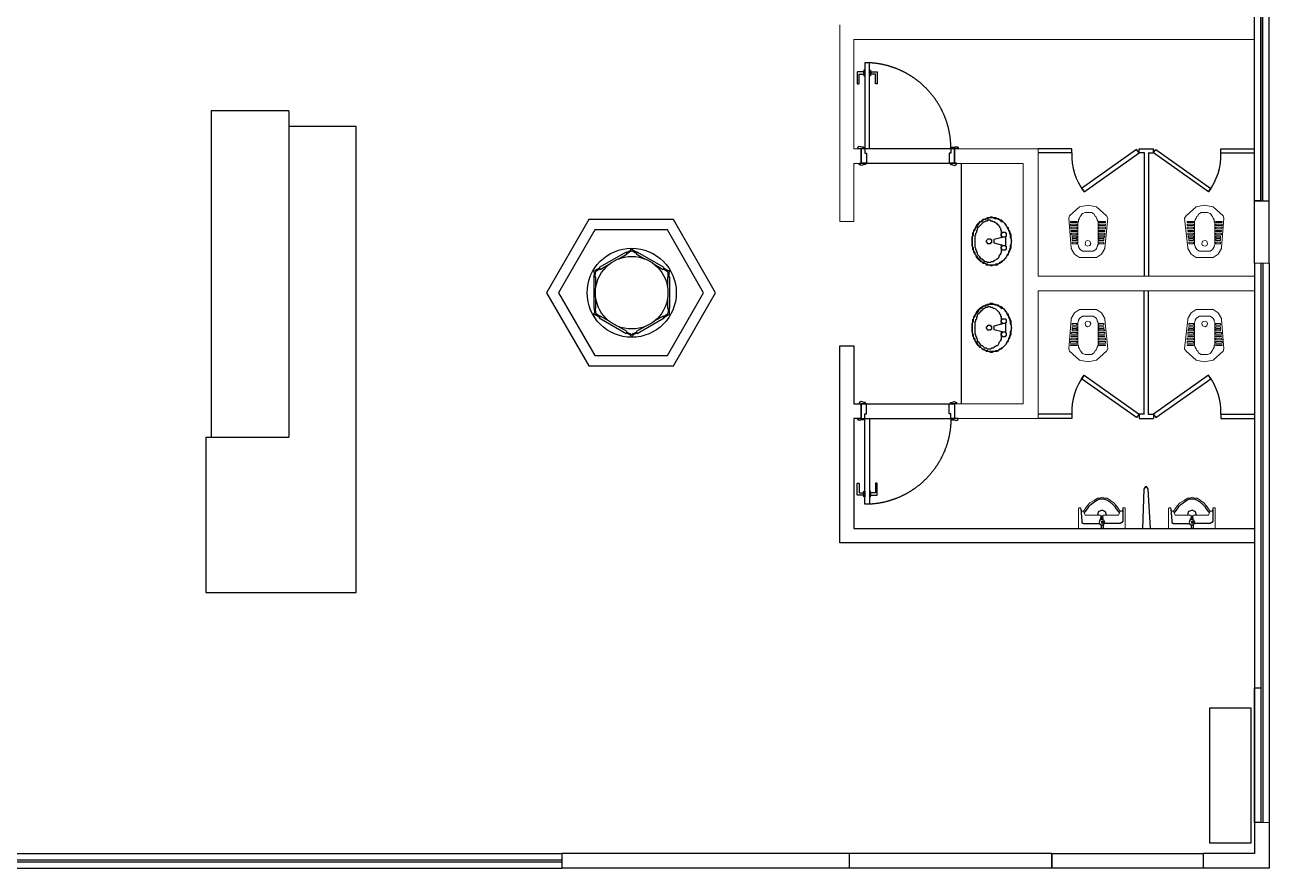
# Model space of a CAD drawing. Header units: millimetres. Extents: x 5625199 to 7433318, y -3316392 to -2552493.
# Drawn here: x 6141424 to 6153428, y -2910537 to -2902397 of the extents above; entities that cross this region are included whole.
import ezdxf

# ---------------------------------------------------------------- set-up
doc = ezdxf.new("R2010")
doc.units = ezdxf.units.MM
doc.linetypes.add('HIDDEN', pattern=[9.525, 6.35, -3.175])
for name, color, linetype in [('250', 250, 'Continuous'), ('PL-固定家具', 155, 'Continuous'), ('PL-固定落地', 155, 'Continuous'), ('PL-新建墙体', 5, 'Continuous'), ('PL-活动家具', 15, 'Continuous'), ('PL-门', 4, 'Continuous'), ('WALL', 160, 'Continuous')]:
    doc.layers.add(name, color=color, linetype=linetype)

# ---------------------------------------------------------------- blocks, each defined once
blk = doc.blocks.new('GRDRDRD')
at = {"lineweight": 9}
for points in [[(5099847, -2519310), (5099792, -2519279), (5099760, -2519231), (5099760, -2519145), (5099760, -2519066), (5099792, -2519018), (5099847, -2518987)], [(5099847, -2518987), (5099855, -2518987)], [(5100139, -2518955), (5099855, -2518987)], [(5100139, -2518955), (5100163, -2518971)], [(5100163, -2518971), (5100250, -2519066), (5100265, -2519145), (5100250, -2519231), (5100163, -2519326)], [(5099823, -2519097), (5099839, -2519073)], [(5099823, -2519200), (5099823, -2519097)], [(5099839, -2519073), (5099847, -2519066), (5099863, -2519058), (5099871, -2519058), (5099886, -2519050), (5100100, -2519050)], [(5100100, -2519050), (5100107, -2519050)], [(5100107, -2519050), (5100123, -2519058), (5100139, -2519066), (5100155, -2519073), (5100163, -2519081), (5100178, -2519089), (5100186, -2519097)], [(5100186, -2519097), (5100194, -2519113)], [(5100194, -2519176), (5100194, -2519113)], [(5099839, -2519223), (5099823, -2519200)], [(5100107, -2519247), (5100100, -2519247), (5099886, -2519247), (5099871, -2519239), (5099863, -2519239), (5099847, -2519231), (5099839, -2519223)], [(5100107, -2519239), (5100100, -2519247)], [(5100186, -2519200), (5100178, -2519208), (5100163, -2519216), (5100155, -2519223), (5100139, -2519231), (5100123, -2519239), (5100107, -2519239)], [(5100194, -2519176), (5100186, -2519200)], [(5100139, -2519334), (5099855, -2519310), (5099847, -2519310)], [(5100163, -2519326), (5100139, -2519334)]]:
    blk.add_lwpolyline(points, dxfattribs=at)
at = {"lineweight": 13}
for points in [[(5099894, -2518995), (5099910, -2518995), (5099910, -2519042), (5099894, -2519042)], [(5099926, -2518995), (5099942, -2518995), (5099942, -2519042), (5099926, -2519042)], [(5099950, -2518995), (5099965, -2518987), (5099965, -2519042), (5099950, -2519042)], [(5099981, -2518987), (5099997, -2518987), (5099997, -2519042), (5099981, -2519042)], [(5100013, -2518987), (5100021, -2518987), (5100021, -2519042), (5100013, -2519042)], [(5100052, -2519042), (5100036, -2519042), (5100036, -2518979), (5100052, -2518979)], [(5100084, -2519042), (5100068, -2519042), (5100068, -2518979), (5100084, -2518979)], [(5100107, -2519042), (5100100, -2519042), (5100100, -2518979), (5100107, -2518979)], [(5099894, -2519176), (5099878, -2519168), (5099871, -2519152), (5099878, -2519129), (5099894, -2519121), (5099918, -2519129), (5099926, -2519152), (5099918, -2519168)], [(5100084, -2519318), (5100068, -2519318), (5100068, -2519255), (5100084, -2519255)], [(5100100, -2519318), (5100100, -2519255), (5100107, -2519255), (5100107, -2519318)]]:
    blk.add_lwpolyline(points, close=True, dxfattribs=at)
for points in [[(5099894, -2519302), (5099894, -2519255), (5099910, -2519255), (5099910, -2519302)], [(5099910, -2519302), (5099894, -2519302)], [(5099926, -2519302), (5099926, -2519255), (5099942, -2519255), (5099942, -2519302)], [(5099942, -2519302), (5099926, -2519302)], [(5099950, -2519302), (5099950, -2519255), (5099965, -2519255), (5099965, -2519302)], [(5099965, -2519302), (5099950, -2519302)], [(5099981, -2519310), (5099981, -2519255), (5099997, -2519255), (5099997, -2519310)], [(5099997, -2519310), (5099981, -2519310)], [(5100013, -2519310), (5100013, -2519255), (5100021, -2519255), (5100021, -2519310)], [(5100021, -2519310), (5100013, -2519310)], [(5100036, -2519310), (5100036, -2519255), (5100052, -2519255), (5100052, -2519318), (5100036, -2519310)]]:
    blk.add_lwpolyline(points, dxfattribs=at)
blk = doc.blocks.new('SFSEEE')
at = {"lineweight": 9}
for points in [[(5103261, -2495352), (5103269, -2495352), (5103269, -2495375), (5103261, -2495375), (5103072, -2495375), (5103072, -2494925), (5103261, -2494925), (5103269, -2494933), (5103269, -2494949), (5103261, -2494949)], [(5103198, -2495139), (5103198, -2495012), (5103198, -2494989), (5103222, -2494981), (5103238, -2494973)], [(5103246, -2494949), (5103238, -2494957), (5103238, -2494965), (5103238, -2494973), (5103269, -2494996), (5103293, -2495012), (5103317, -2495036), (5103340, -2495075), (5103364, -2495107), (5103364, -2495123), (5103372, -2495154), (5103364, -2495178), (5103364, -2495202), (5103340, -2495233), (5103317, -2495265), (5103293, -2495289), (5103269, -2495304), (5103238, -2495328), (5103238, -2495336), (5103238, -2495344), (5103246, -2495352)], [(5103238, -2495328), (5103222, -2495320), (5103198, -2495312), (5103198, -2495296), (5103198, -2495162)]]:
    blk.add_lwpolyline(points, dxfattribs=at)
at = {"lineweight": 25}
for points in [[(5103261, -2494949), (5103143, -2494957), (5103127, -2494957), (5103119, -2494973), (5103119, -2495123)], [(5103222, -2494981), (5103230, -2494989), (5103261, -2495012), (5103285, -2495028), (5103301, -2495044), (5103332, -2495083), (5103348, -2495107), (5103356, -2495131), (5103356, -2495154), (5103356, -2495170), (5103348, -2495194), (5103332, -2495225), (5103301, -2495257), (5103285, -2495273), (5103261, -2495289), (5103230, -2495312), (5103222, -2495320)], [(5103198, -2495194), (5103230, -2495186), (5103246, -2495154), (5103230, -2495115), (5103198, -2495107)], [(5103072, -2495146), (5103096, -2495146), (5103104, -2495139)], [(5103104, -2495162), (5103096, -2495162), (5103072, -2495162), (5103072, -2495139)], [(5103261, -2495352), (5103143, -2495352), (5103127, -2495344), (5103119, -2495328), (5103119, -2495178)], [(5103159, -2495139), (5103159, -2495131)], [(5103159, -2495162), (5103159, -2495154)], [(5103167, -2495146), (5103175, -2495146), (5103182, -2495146)], [(5103167, -2495154), (5103175, -2495154), (5103182, -2495154)], [(5103175, -2495162), (5103175, -2495154)], [(5103182, -2495146), (5103190, -2495146), (5103190, -2495139), (5103190, -2495162), (5103190, -2495139), (5103190, -2495162), (5103182, -2495154)]]:
    blk.add_lwpolyline(points, dxfattribs=at)
for points in [[(5103072, -2495139), (5103072, -2495162), (5103072, -2495146)], [(5103127, -2495123), (5103111, -2495131), (5103104, -2495154), (5103111, -2495170), (5103127, -2495178), (5103151, -2495170), (5103159, -2495154), (5103151, -2495131)], [(5103143, -2495154), (5103135, -2495146), (5103127, -2495146), (5103119, -2495154), (5103127, -2495162), (5103135, -2495162)], [(5103175, -2495162), (5103175, -2495139), (5103167, -2495139), (5103167, -2495162)]]:
    blk.add_lwpolyline(points, close=True, dxfattribs=at)
blk = doc.blocks.new('yqd_1_900_140_ydhd1_ywsp3_45_0_0_3')
for p, q in [((-0.411, 1), (-0.461, 1)), ((-0.461, 1), (-0.461, 0.078)), ((-0.411, 0.078), (-0.411, 1)), ((-0.5, 0.078), (-0.461, 0.078)), ((-0.5, -0.078), (-0.5, 0.078)), ((-0.461, 0.078), (-0.411, 0.078)), ((-0.461, 0.078), (-0.461, 0.028)), ((-0.461, 0.028), (-0.444, 0.028)), ((-0.444, 0.028), (-0.444, -0.078)), ((0.461, 0.028), (0.444, 0.028)), ((0.444, 0.028), (0.444, -0.078)), ((0.5, 0.078), (0.461, 0.078)), ((0.461, 0.078), (0.461, 0.028)), ((0.5, -0.078), (0.5, 0.078)), ((-0.444, -0.078), (-0.5, -0.078)), ((0.444, -0.078), (0.5, -0.078))]:
    blk.add_line(p, q)
at = {"ltscale": 500}
for p, q in [((-0.5, 0.078), (0.5, 0.078)), ((-0.5, -0.078), (0.5, -0.078))]:
    blk.add_line(p, q, dxfattribs=at)
for points in [[(-0.476, 0.901), (-0.539, 0.901, 0.414214), (-0.543, 0.898), (-0.543, 0.777, 0.414214), (-0.539, 0.774), (-0.527, 0.774, 0.414214), (-0.523, 0.777), (-0.523, 0.874, -0.414214), (-0.52, 0.877), (-0.476, 0.877)], [(-0.396, 0.901), (-0.333, 0.901, -0.414214), (-0.33, 0.898), (-0.33, 0.777, -0.414214), (-0.333, 0.774), (-0.346, 0.774, -0.414214), (-0.349, 0.777), (-0.349, 0.874, 0.414214), (-0.352, 0.877), (-0.396, 0.877)]]:
    blk.add_lwpolyline(points, format="xyb")
for points in [[(-0.471, 0.872), (-0.471, 0.906), (-0.476, 0.906), (-0.476, 0.872)], [(-0.461, 0.858), (-0.461, 0.92), (-0.471, 0.92), (-0.471, 0.858)], [(-0.411, 0.858), (-0.411, 0.92), (-0.402, 0.92), (-0.402, 0.858)], [(-0.402, 0.872), (-0.402, 0.906), (-0.396, 0.906), (-0.396, 0.872)]]:
    blk.add_lwpolyline(points, close=True)
at = {"lineweight": -3}
for points in [[(-0.539, 0.091), (-0.539, 0.078), (-0.472, 0.078), (-0.472, 0.093), (-0.476, 0.093, -1), (-0.483, 0.093, -0.128551), (-0.507, 0.099, 0.3547), (-0.528, 0.097), (-0.533, 0.097, -0.414214), (-0.539, 0.091)], [(0.539, 0.091), (0.539, 0.078), (0.472, 0.078), (0.472, 0.093), (0.476, 0.093, 1), (0.483, 0.093, 0.128551), (0.507, 0.099, -0.3547), (0.528, 0.097), (0.533, 0.097, 0.414214), (0.539, 0.091)], [(-0.522, -0.091), (-0.522, -0.078), (-0.456, -0.078), (-0.456, -0.093), (-0.459, -0.093, 1), (-0.467, -0.093, 0.128551), (-0.49, -0.099, -0.3547), (-0.511, -0.097), (-0.517, -0.097, 0.414214), (-0.522, -0.091)], [(0.522, -0.091), (0.522, -0.078), (0.456, -0.078), (0.456, -0.093), (0.459, -0.093, -1), (0.467, -0.093, -0.128551), (0.49, -0.099, 0.3547), (0.511, -0.097), (0.517, -0.097, -0.414214), (0.522, -0.091)]]:
    blk.add_lwpolyline(points, format="xyb", dxfattribs=at)
at = {"color": 250, "linetype": 'HIDDEN', "ltscale": 15}
blk.add_arc((-0.461, 0.078), 0.922, 0, 90, dxfattribs=at)
blk = doc.blocks.new('TFHFTTT')
at = {"lineweight": 9}
for points in [[(5099575, -2521011), (5099567, -2521011), (5099551, -2521019), (5099543, -2521027), (5099535, -2521035), (5099527, -2521043), (5099519, -2521051), (5099511, -2521059)], [(5099646, -2520988), (5099638, -2520988), (5099622, -2520996), (5099614, -2520996), (5099606, -2520996), (5099590, -2521004), (5099582, -2521004), (5099575, -2521011)], [(5099717, -2521011), (5099701, -2521004), (5099693, -2521004), (5099685, -2520996), (5099677, -2520996), (5099669, -2520996), (5099654, -2520988), (5099646, -2520988)], [(5099780, -2521059), (5099772, -2521051), (5099764, -2521043), (5099756, -2521035), (5099740, -2521027), (5099732, -2521019), (5099725, -2521011), (5099717, -2521011)], [(5099464, -2521138), (5099464, -2521146), (5099456, -2521161), (5099456, -2521169), (5099456, -2521185), (5099456, -2521201), (5099456, -2521209), (5099448, -2521225)], [(5099511, -2521059), (5099504, -2521067), (5099496, -2521083), (5099488, -2521090), (5099480, -2521098), (5099480, -2521114), (5099472, -2521122), (5099464, -2521138)], [(5099819, -2521138), (5099819, -2521122), (5099811, -2521114), (5099804, -2521098), (5099796, -2521090), (5099796, -2521083), (5099788, -2521067), (5099780, -2521059)], [(5099835, -2521225), (5099835, -2521209), (5099835, -2521201), (5099835, -2521185), (5099827, -2521169), (5099827, -2521161), (5099827, -2521146), (5099819, -2521138)], [(5099448, -2521225), (5099456, -2521240), (5099456, -2521248), (5099456, -2521264), (5099456, -2521280), (5099456, -2521288), (5099464, -2521304), (5099464, -2521311)], [(5099819, -2521311), (5099827, -2521304), (5099827, -2521288), (5099827, -2521280), (5099835, -2521264), (5099835, -2521248), (5099835, -2521240), (5099835, -2521225)], [(5099464, -2521311), (5099472, -2521327), (5099480, -2521335), (5099480, -2521351), (5099488, -2521359), (5099496, -2521367), (5099504, -2521383), (5099511, -2521390)], [(5099511, -2521390), (5099519, -2521398), (5099527, -2521406), (5099535, -2521414), (5099543, -2521422), (5099551, -2521430), (5099567, -2521438), (5099575, -2521438)], [(5099717, -2521438), (5099725, -2521438), (5099732, -2521430), (5099740, -2521422), (5099756, -2521414), (5099764, -2521406), (5099772, -2521398), (5099780, -2521390)], [(5099780, -2521390), (5099788, -2521383), (5099796, -2521367), (5099796, -2521359), (5099804, -2521351), (5099811, -2521335), (5099819, -2521327), (5099819, -2521311)], [(5099575, -2521438), (5099582, -2521446), (5099590, -2521454), (5099606, -2521454), (5099614, -2521454), (5099622, -2521454), (5099638, -2521461), (5099646, -2521461)], [(5099646, -2521461), (5099654, -2521461), (5099669, -2521454), (5099677, -2521454), (5099685, -2521454), (5099693, -2521454), (5099701, -2521446), (5099717, -2521438)], [(5099575, -2521847), (5099567, -2521847), (5099551, -2521854), (5099543, -2521862), (5099535, -2521870), (5099527, -2521878), (5099519, -2521886), (5099511, -2521894)], [(5099646, -2521823), (5099638, -2521823), (5099622, -2521831), (5099614, -2521831), (5099606, -2521831), (5099590, -2521839), (5099582, -2521839), (5099575, -2521847)], [(5099717, -2521847), (5099701, -2521839), (5099693, -2521839), (5099685, -2521831), (5099677, -2521831), (5099669, -2521831), (5099654, -2521823), (5099646, -2521823)], [(5099780, -2521894), (5099772, -2521886), (5099764, -2521878), (5099756, -2521870), (5099740, -2521862), (5099732, -2521854), (5099725, -2521847), (5099717, -2521847)], [(5099464, -2521973), (5099464, -2521981), (5099456, -2521997), (5099456, -2522004), (5099456, -2522020), (5099456, -2522036), (5099456, -2522044), (5099448, -2522060)], [(5099511, -2521894), (5099504, -2521902), (5099496, -2521918), (5099488, -2521925), (5099480, -2521933), (5099480, -2521949), (5099472, -2521957), (5099464, -2521973)], [(5099819, -2521973), (5099819, -2521957), (5099811, -2521949), (5099804, -2521933), (5099796, -2521925), (5099796, -2521918), (5099788, -2521902), (5099780, -2521894)], [(5099835, -2522060), (5099835, -2522044), (5099835, -2522036), (5099835, -2522020), (5099827, -2522004), (5099827, -2521997), (5099827, -2521981), (5099819, -2521973)], [(5099448, -2522060), (5099456, -2522075), (5099456, -2522083), (5099456, -2522099), (5099456, -2522115), (5099456, -2522123), (5099464, -2522139), (5099464, -2522147)], [(5099819, -2522147), (5099827, -2522139), (5099827, -2522123), (5099827, -2522115), (5099835, -2522099), (5099835, -2522083), (5099835, -2522075), (5099835, -2522060)], [(5099464, -2522147), (5099472, -2522162), (5099480, -2522170), (5099480, -2522186), (5099488, -2522194), (5099496, -2522202), (5099504, -2522218), (5099511, -2522225)], [(5099511, -2522225), (5099519, -2522233), (5099527, -2522241), (5099535, -2522249), (5099543, -2522257), (5099551, -2522265), (5099567, -2522273), (5099575, -2522273)], [(5099717, -2522273), (5099725, -2522273), (5099732, -2522265), (5099740, -2522257), (5099756, -2522249), (5099764, -2522241), (5099772, -2522233), (5099780, -2522225)], [(5099780, -2522225), (5099788, -2522218), (5099796, -2522202), (5099796, -2522194), (5099804, -2522186), (5099811, -2522170), (5099819, -2522162), (5099819, -2522147)], [(5099575, -2522273), (5099582, -2522281), (5099590, -2522289), (5099606, -2522289), (5099614, -2522289), (5099622, -2522289), (5099638, -2522297), (5099646, -2522297)], [(5099646, -2522297), (5099654, -2522297), (5099669, -2522289), (5099677, -2522289), (5099685, -2522289), (5099693, -2522289), (5099701, -2522281), (5099717, -2522273)]]:
    blk.add_lwpolyline(points, dxfattribs=at)
at = {"lineweight": 25}
for points in [[(5099575, -2521011), (5099567, -2521019), (5099559, -2521027), (5099551, -2521035), (5099535, -2521035), (5099527, -2521043), (5099519, -2521051), (5099511, -2521067)], [(5099622, -2521414), (5099630, -2521422), (5099638, -2521422), (5099646, -2521422), (5099654, -2521430), (5099661, -2521430), (5099669, -2521430), (5099677, -2521430), (5099685, -2521430), (5099693, -2521422), (5099701, -2521422), (5099709, -2521422), (5099717, -2521414), (5099725, -2521406), (5099732, -2521398), (5099740, -2521398), (5099748, -2521390), (5099756, -2521375), (5099764, -2521367), (5099772, -2521359), (5099780, -2521351), (5099780, -2521335), (5099788, -2521327), (5099788, -2521319), (5099796, -2521304), (5099796, -2521296), (5099804, -2521280), (5099804, -2521264), (5099804, -2521256), (5099804, -2521240), (5099804, -2521225), (5099804, -2521209), (5099804, -2521201), (5099804, -2521185), (5099804, -2521169), (5099796, -2521161), (5099796, -2521146), (5099788, -2521138), (5099788, -2521122), (5099780, -2521114), (5099780, -2521098), (5099772, -2521090), (5099764, -2521083), (5099756, -2521075), (5099748, -2521067), (5099740, -2521059), (5099732, -2521051), (5099725, -2521043), (5099717, -2521035), (5099709, -2521035), (5099701, -2521027), (5099693, -2521027), (5099685, -2521027), (5099677, -2521019), (5099669, -2521019), (5099661, -2521019), (5099654, -2521027), (5099646, -2521027), (5099638, -2521027), (5099630, -2521035), (5099622, -2521035), (5099606, -2521043), (5099598, -2521051), (5099590, -2521059), (5099582, -2521067), (5099575, -2521075), (5099567, -2521083), (5099567, -2521090)], [(5099646, -2520996), (5099638, -2520996), (5099630, -2520996), (5099614, -2521004), (5099606, -2521004), (5099598, -2521004), (5099582, -2521011), (5099575, -2521011)], [(5099709, -2521011), (5099701, -2521011), (5099693, -2521004), (5099685, -2521004), (5099677, -2521004), (5099669, -2520996), (5099654, -2520996), (5099646, -2520996)], [(5099772, -2521067), (5099764, -2521051), (5099756, -2521043), (5099748, -2521035), (5099740, -2521035), (5099732, -2521027), (5099725, -2521019), (5099709, -2521011)], [(5099472, -2521138), (5099472, -2521146), (5099464, -2521161), (5099464, -2521177), (5099464, -2521185), (5099456, -2521201), (5099456, -2521209), (5099456, -2521225)], [(5099511, -2521067), (5099504, -2521075), (5099496, -2521083), (5099496, -2521090), (5099488, -2521106), (5099480, -2521114), (5099480, -2521122), (5099472, -2521138)], [(5099567, -2521090), (5099559, -2521098), (5099559, -2521106), (5099559, -2521114), (5099551, -2521122), (5099551, -2521130), (5099551, -2521193)], [(5099819, -2521138), (5099811, -2521122), (5099804, -2521114), (5099804, -2521106), (5099796, -2521090), (5099788, -2521083), (5099780, -2521075), (5099772, -2521067)], [(5099827, -2521225), (5099827, -2521209), (5099827, -2521201), (5099827, -2521185), (5099827, -2521177), (5099819, -2521161), (5099819, -2521146), (5099819, -2521138)], [(5099456, -2521225), (5099456, -2521240), (5099456, -2521248), (5099464, -2521264), (5099464, -2521280), (5099464, -2521288), (5099472, -2521304), (5099472, -2521311)], [(5099511, -2521185), (5099511, -2521264)], [(5099527, -2521185), (5099622, -2521209), (5099622, -2521240), (5099527, -2521264)], [(5099551, -2521256), (5099551, -2521319), (5099551, -2521327), (5099551, -2521335), (5099559, -2521343), (5099559, -2521351), (5099567, -2521359), (5099575, -2521367), (5099575, -2521375), (5099582, -2521390), (5099590, -2521398), (5099598, -2521398), (5099606, -2521406), (5099622, -2521414)], [(5099819, -2521311), (5099819, -2521304), (5099819, -2521288), (5099827, -2521280), (5099827, -2521264), (5099827, -2521248), (5099827, -2521240), (5099827, -2521225)], [(5099472, -2521311), (5099480, -2521327), (5099480, -2521335), (5099488, -2521351), (5099496, -2521359), (5099496, -2521367), (5099504, -2521375), (5099511, -2521390)], [(5099511, -2521390), (5099519, -2521398), (5099527, -2521406), (5099535, -2521414), (5099551, -2521422), (5099559, -2521430), (5099567, -2521430), (5099575, -2521438)], [(5099709, -2521438), (5099725, -2521430), (5099732, -2521430), (5099740, -2521422), (5099748, -2521414), (5099756, -2521406), (5099764, -2521398), (5099772, -2521390)], [(5099772, -2521390), (5099780, -2521375), (5099788, -2521367), (5099796, -2521359), (5099804, -2521351), (5099804, -2521335), (5099811, -2521327), (5099819, -2521311)], [(5099575, -2521438), (5099582, -2521446), (5099598, -2521446), (5099606, -2521446), (5099614, -2521454), (5099630, -2521454), (5099638, -2521454), (5099646, -2521454)], [(5099646, -2521454), (5099654, -2521454), (5099669, -2521454), (5099677, -2521454), (5099685, -2521446), (5099693, -2521446), (5099701, -2521446), (5099709, -2521438)], [(5099575, -2521847), (5099567, -2521854), (5099559, -2521862), (5099551, -2521870), (5099535, -2521870), (5099527, -2521878), (5099519, -2521886), (5099511, -2521902)], [(5099622, -2522249), (5099630, -2522257), (5099638, -2522257), (5099646, -2522257), (5099654, -2522265), (5099661, -2522265), (5099669, -2522265), (5099677, -2522265), (5099685, -2522265), (5099693, -2522257), (5099701, -2522257), (5099709, -2522257), (5099717, -2522249), (5099725, -2522241), (5099732, -2522233), (5099740, -2522233), (5099748, -2522225), (5099756, -2522210), (5099764, -2522202), (5099772, -2522194), (5099780, -2522186), (5099780, -2522170), (5099788, -2522162), (5099788, -2522154), (5099796, -2522139), (5099796, -2522131), (5099804, -2522115), (5099804, -2522099), (5099804, -2522091), (5099804, -2522075), (5099804, -2522060), (5099804, -2522044), (5099804, -2522036), (5099804, -2522020), (5099804, -2522004), (5099796, -2521997), (5099796, -2521981), (5099788, -2521973), (5099788, -2521957), (5099780, -2521949), (5099780, -2521933), (5099772, -2521925), (5099764, -2521918), (5099756, -2521910), (5099748, -2521902), (5099740, -2521894), (5099732, -2521886), (5099725, -2521878), (5099717, -2521870), (5099709, -2521870), (5099701, -2521862), (5099693, -2521862), (5099685, -2521862), (5099677, -2521854), (5099669, -2521854), (5099661, -2521854), (5099654, -2521862), (5099646, -2521862), (5099638, -2521862), (5099630, -2521870), (5099622, -2521870), (5099606, -2521878), (5099598, -2521886), (5099590, -2521894), (5099582, -2521902), (5099575, -2521910), (5099567, -2521918), (5099567, -2521925)], [(5099646, -2521831), (5099638, -2521831), (5099630, -2521831), (5099614, -2521839), (5099606, -2521839), (5099598, -2521839), (5099582, -2521847), (5099575, -2521847)], [(5099709, -2521847), (5099701, -2521847), (5099693, -2521839), (5099685, -2521839), (5099677, -2521839), (5099669, -2521831), (5099654, -2521831), (5099646, -2521831)], [(5099772, -2521902), (5099764, -2521886), (5099756, -2521878), (5099748, -2521870), (5099740, -2521870), (5099732, -2521862), (5099725, -2521854), (5099709, -2521847)], [(5099472, -2521973), (5099472, -2521981), (5099464, -2521997), (5099464, -2522012), (5099464, -2522020), (5099456, -2522036), (5099456, -2522044), (5099456, -2522060)], [(5099511, -2521902), (5099504, -2521910), (5099496, -2521918), (5099496, -2521925), (5099488, -2521941), (5099480, -2521949), (5099480, -2521957), (5099472, -2521973)], [(5099567, -2521925), (5099559, -2521933), (5099559, -2521941), (5099559, -2521949), (5099551, -2521957), (5099551, -2521965), (5099551, -2522028)], [(5099819, -2521973), (5099811, -2521957), (5099804, -2521949), (5099804, -2521941), (5099796, -2521925), (5099788, -2521918), (5099780, -2521910), (5099772, -2521902)], [(5099827, -2522060), (5099827, -2522044), (5099827, -2522036), (5099827, -2522020), (5099827, -2522012), (5099819, -2521997), (5099819, -2521981), (5099819, -2521973)], [(5099456, -2522060), (5099456, -2522075), (5099456, -2522083), (5099464, -2522099), (5099464, -2522115), (5099464, -2522123), (5099472, -2522139), (5099472, -2522147)], [(5099511, -2522020), (5099511, -2522099)], [(5099527, -2522020), (5099622, -2522044), (5099622, -2522075), (5099527, -2522099)], [(5099551, -2522091), (5099551, -2522154), (5099551, -2522162), (5099551, -2522170), (5099559, -2522178), (5099559, -2522186), (5099567, -2522194), (5099575, -2522202), (5099575, -2522210), (5099582, -2522225), (5099590, -2522233), (5099598, -2522233), (5099606, -2522241), (5099622, -2522249)], [(5099819, -2522147), (5099819, -2522139), (5099819, -2522123), (5099827, -2522115), (5099827, -2522099), (5099827, -2522083), (5099827, -2522075), (5099827, -2522060)], [(5099472, -2522147), (5099480, -2522162), (5099480, -2522170), (5099488, -2522186), (5099496, -2522194), (5099496, -2522202), (5099504, -2522210), (5099511, -2522225)], [(5099511, -2522225), (5099519, -2522233), (5099527, -2522241), (5099535, -2522249), (5099551, -2522257), (5099559, -2522265), (5099567, -2522265), (5099575, -2522273)], [(5099709, -2522273), (5099725, -2522265), (5099732, -2522265), (5099740, -2522257), (5099748, -2522249), (5099756, -2522241), (5099764, -2522233), (5099772, -2522225)], [(5099772, -2522225), (5099780, -2522210), (5099788, -2522202), (5099796, -2522194), (5099804, -2522186), (5099804, -2522170), (5099811, -2522162), (5099819, -2522147)], [(5099575, -2522273), (5099582, -2522281), (5099598, -2522281), (5099606, -2522281), (5099614, -2522289), (5099630, -2522289), (5099638, -2522289), (5099646, -2522289)], [(5099646, -2522289), (5099654, -2522289), (5099669, -2522289), (5099677, -2522289), (5099685, -2522281), (5099693, -2522281), (5099701, -2522281), (5099709, -2522273)]]:
    blk.add_lwpolyline(points, dxfattribs=at)
for points in [[(5099504, -2521161), (5099504, -2521169), (5099504, -2521177), (5099511, -2521177), (5099511, -2521185), (5099519, -2521185), (5099527, -2521185), (5099535, -2521185), (5099543, -2521185), (5099543, -2521177), (5099551, -2521169), (5099551, -2521161), (5099551, -2521154), (5099543, -2521146), (5099543, -2521138), (5099535, -2521138), (5099527, -2521138), (5099519, -2521138), (5099511, -2521138), (5099511, -2521146), (5099504, -2521146), (5099504, -2521154)], [(5099504, -2521288), (5099504, -2521296), (5099504, -2521304), (5099511, -2521304), (5099511, -2521311), (5099519, -2521311), (5099527, -2521311), (5099535, -2521311), (5099543, -2521311), (5099543, -2521304), (5099551, -2521296), (5099551, -2521288), (5099551, -2521280), (5099543, -2521272), (5099535, -2521264), (5099527, -2521264), (5099519, -2521264), (5099511, -2521264), (5099511, -2521272), (5099504, -2521272), (5099504, -2521280)], [(5099646, -2521225), (5099646, -2521233), (5099646, -2521240), (5099654, -2521240), (5099654, -2521248), (5099661, -2521248), (5099669, -2521248), (5099677, -2521248), (5099685, -2521248), (5099685, -2521240), (5099693, -2521233), (5099693, -2521225), (5099693, -2521217), (5099685, -2521209), (5099677, -2521201), (5099669, -2521201), (5099661, -2521201), (5099654, -2521201), (5099654, -2521209), (5099646, -2521209), (5099646, -2521217)], [(5099504, -2521997), (5099504, -2522004), (5099504, -2522012), (5099511, -2522012), (5099511, -2522020), (5099519, -2522020), (5099527, -2522020), (5099535, -2522020), (5099543, -2522020), (5099543, -2522012), (5099551, -2522004), (5099551, -2521997), (5099551, -2521989), (5099543, -2521981), (5099543, -2521973), (5099535, -2521973), (5099527, -2521973), (5099519, -2521973), (5099511, -2521973), (5099511, -2521981), (5099504, -2521981), (5099504, -2521989)], [(5099504, -2522123), (5099504, -2522131), (5099504, -2522139), (5099511, -2522139), (5099511, -2522147), (5099519, -2522147), (5099527, -2522147), (5099535, -2522147), (5099543, -2522147), (5099543, -2522139), (5099551, -2522131), (5099551, -2522123), (5099551, -2522115), (5099543, -2522107), (5099535, -2522099), (5099527, -2522099), (5099519, -2522099), (5099511, -2522099), (5099511, -2522107), (5099504, -2522107), (5099504, -2522115)], [(5099646, -2522060), (5099646, -2522068), (5099646, -2522075), (5099654, -2522075), (5099654, -2522083), (5099661, -2522083), (5099669, -2522083), (5099677, -2522083), (5099685, -2522083), (5099685, -2522075), (5099693, -2522068), (5099693, -2522060), (5099693, -2522052), (5099685, -2522044), (5099677, -2522036), (5099669, -2522036), (5099661, -2522036), (5099654, -2522036), (5099654, -2522044), (5099646, -2522044), (5099646, -2522052)]]:
    blk.add_lwpolyline(points, close=True, dxfattribs=at)

msp = doc.modelspace()

# ---------------------------------------------------------------- linework, layer by layer
at = {"color": 250, "ltscale": 500}
for p, q in [((6153288.28, -2904096.76), (6153288.28, -2898696.76)), ((6153428.28, -2904096.76), (6153428.28, -2898696.76)), ((6153288.28, -2904696.94), (6153288.28, -2910096.94)), ((6153428.28, -2904696.94), (6153428.28, -2910096.94)), ((6134151.42, -2910396.76), (6146605.54, -2910396.76)), ((6134151.42, -2910536.76), (6146605.54, -2910536.76))]:
    msp.add_line(p, q, dxfattribs=at)
at = {"color": 3, "ltscale": 500}
for p, q in [((6153348.28, -2904096.76), (6153348.28, -2898696.76)), ((6153368.28, -2904096.76), (6153368.28, -2898696.76)), ((6153348.28, -2904696.94), (6153348.28, -2910096.94)), ((6153368.28, -2904696.94), (6153368.28, -2910096.94)), ((6134151.42, -2910456.76), (6146605.54, -2910456.76)), ((6134151.42, -2910476.76), (6146605.54, -2910476.76))]:
    msp.add_line(p, q, dxfattribs=at)
at = {"color": 255, "lineweight": 18}
for p, q in [((6149288.1, -2902396.83), (6149288.1, -2904294.48)), ((6149422.31, -2903591.84), (6149422.31, -2902536.94)), ((6149422.31, -2902536.94), (6153288.28, -2902536.94)), ((6149422.31, -2903591.84), (6149493.37, -2903591.84)), ((6150393.37, -2903591.84), (6151198.64, -2903591.84)), ((6151198.64, -2904823.43), (6151198.64, -2903591.84)), ((6149422.31, -2904294.48), (6149422.31, -2903733.94)), ((6149422.31, -2903733.95), (6149493.37, -2903733.95)), ((6150393.37, -2903733.95), (6151056.53, -2903733.95)), ((6151056.54, -2906055.01), (6151056.54, -2903733.95)), ((6149288.1, -2904294.48), (6149422.31, -2904294.48)), ((6153288.28, -2904823.43), (6151198.64, -2904823.43)), ((6151198.64, -2906197.12), (6151198.64, -2904965.53)), ((6151198.64, -2904965.53), (6153288.28, -2904965.53)), ((6149288.1, -2907397.13), (6149288.1, -2905494.48)), ((6149288.1, -2905494.48), (6149422.31, -2905494.48)), ((6149422.31, -2906055.01), (6149422.31, -2905494.48)), ((6149493.37, -2906055.01), (6149422.31, -2906055.01)), ((6151056.53, -2906055.01), (6150393.37, -2906055.01)), ((6149493.37, -2906195.01), (6149422.31, -2906195.01)), ((6149422.31, -2907257.02), (6149422.31, -2906195.01)), ((6151198.64, -2906195.01), (6150393.37, -2906195.01)), ((6153288.28, -2907257.02), (6149422.31, -2907257.02)), ((6153288.28, -2907397.13), (6149288.1, -2907397.13))]:
    msp.add_line(p, q, dxfattribs=at)
at = {"color": 255, "ltscale": 500}
for p, q in [((6149493.37, -2903591.84), (6149493.37, -2903733.95)), ((6150393.37, -2903591.84), (6150393.37, -2903733.95)), ((6153288.27, -2904096.76), (6153428.28, -2904096.76)), ((6149493.37, -2906195.01), (6149493.37, -2906055.01)), ((6149493.37, -2906055.01), (6149493.37, -2906195.01)), ((6150393.37, -2906055.01), (6150393.37, -2906195.01)), ((6151333.28, -2910396.76), (6151333.28, -2910536.76)), ((6152792.47, -2910396.76), (6152792.47, -2910536.76))]:
    msp.add_line(p, q, dxfattribs=at)
at = {"color": 255, "lineweight": 9}
for p, q in [((6151198.64, -2904823.43), (6151198.64, -2903623.42)), ((6153428.29, -2904696.94), (6153288.28, -2904696.94)), ((6151198.64, -2904965.53), (6151198.64, -2906039.22)), ((6153428.29, -2910096.98), (6153288.29, -2910096.98)), ((6151333.28, -2910396.76), (6149378.7, -2910396.76)), ((6151333.28, -2910536.76), (6151333.27, -2910536.76))]:
    msp.add_line(p, q, dxfattribs=at)
at = {"ltscale": 500}
for p, q in [((6153288.28, -2904696.94), (6153288.28, -2904096.76)), ((6153428.28, -2904696.94), (6153428.28, -2904096.76)), ((6153288.29, -2910096.98), (6153288.29, -2910396.76)), ((6153428.29, -2910096.98), (6153428.29, -2910536.76)), ((6151333.28, -2910396.76), (6149378.7, -2910396.76)), ((6153288.29, -2910396.76), (6152792.47, -2910396.76)), ((6151333.28, -2910536.76), (6149378.7, -2910536.76)), ((6153428.29, -2910536.76), (6152792.47, -2910536.76))]:
    msp.add_line(p, q, dxfattribs=at)
msp.add_line((6149378.7, -2910536.76), (6149378.7, -2910396.76))
at = {"color": 255, "ltscale": 500}
msp.add_lwpolyline([(6149288.1, -2905494.48), (6149422.31, -2905494.48), (6149422.31, -2906055.01), (6149493.37, -2906055.01), (6149493.37, -2906195.01), (6149422.31, -2906195.01), (6149422.31, -2907257.02), (6153288.28, -2907257.02), (6153288.28, -2907397.13), (6149288.1, -2907397.13), (6149288.1, -2905494.48)], dxfattribs=at)
at = {"layer": '250', "ltscale": 500}
msp.add_lwpolyline([(6151333.28, -2910396.76), (6152792.47, -2910396.76), (6152792.47, -2910536.76), (6151333.28, -2910536.76)], close=True, dxfattribs=at)
at = {"layer": 'PL-固定家具', "color": 8}
for p, q in [((6147227.93, -2904594.42), (6147268.63, -2904572.23)), ((6147232.72, -2904603.2), (6147273.42, -2904581.01)), ((6147324.53, -2904603.2), (6147283.83, -2904581.01)), ((6147329.32, -2904594.42), (6147288.62, -2904572.23)), ((6146917.22, -2904832.35), (6146918.35, -2904786.01)), ((6146927.21, -2904832.59), (6146928.34, -2904786.25)), ((6146967.91, -2904744.54), (6146928.34, -2904768.69)), ((6146973.12, -2904753.08), (6146933.55, -2904777.23)), ((6147584.13, -2904753.08), (6147623.7, -2904777.23)), ((6147589.34, -2904744.54), (6147628.91, -2904768.69)), ((6147630.04, -2904832.59), (6147628.91, -2904786.25)), ((6147640.03, -2904832.35), (6147638.91, -2904786.01)), ((6146917.22, -2905132.59), (6146918.35, -2905178.93)), ((6146927.21, -2905132.35), (6146928.34, -2905178.69)), ((6146973.12, -2905211.86), (6146933.55, -2905187.71)), ((6147584.13, -2905211.86), (6147623.7, -2905187.71)), ((6147630.04, -2905132.35), (6147628.91, -2905178.69)), ((6147640.03, -2905132.59), (6147638.91, -2905178.93)), ((6146967.91, -2905220.4), (6146928.34, -2905196.25)), ((6147589.34, -2905220.4), (6147628.91, -2905196.25)), ((6147227.93, -2905370.52), (6147268.63, -2905392.71)), ((6147232.72, -2905361.74), (6147273.42, -2905383.93)), ((6147324.53, -2905361.74), (6147283.83, -2905383.93)), ((6147329.32, -2905370.52), (6147288.62, -2905392.71))]:
    msp.add_line(p, q, dxfattribs=at)
for points in [[(6147148.72, -2904657.47), (6147235.32, -2904607.47), (6147225.32, -2904590.15), (6146965.52, -2904740.15), (6146975.52, -2904757.47), (6147062.12, -2904707.47)], [(6147495.13, -2904707.47), (6147581.73, -2904757.47), (6147591.73, -2904740.15), (6147331.93, -2904590.15), (6147321.93, -2904607.47), (6147408.53, -2904657.47)], [(6146932.22, -2904932.47), (6146932.22, -2904832.47), (6146912.22, -2904832.47), (6146912.22, -2905132.47), (6146932.22, -2905132.47), (6146932.22, -2905032.47)], [(6147625.04, -2905032.47), (6147625.04, -2905132.47), (6147645.04, -2905132.47), (6147645.04, -2904832.47), (6147625.04, -2904832.47), (6147625.04, -2904932.47)], [(6147062.12, -2905257.47), (6146975.52, -2905207.47), (6146965.52, -2905224.79), (6147225.32, -2905374.79), (6147235.32, -2905357.47), (6147148.72, -2905307.47)], [(6147408.53, -2905307.47), (6147321.93, -2905357.47), (6147331.93, -2905374.79), (6147591.73, -2905224.79), (6147581.73, -2905207.47), (6147495.13, -2905257.47)]]:
    msp.add_lwpolyline(points, dxfattribs=at)
at = {"layer": 'PL-固定家具', "color": 250}
msp.add_circle((6147278.63, -2904982.47), 430, dxfattribs=at)
at = {"layer": 'PL-固定家具'}
for centre in [(6147278.63, -2904572.47), (6146923.56, -2904777.47), (6147633.7, -2904777.47), (6146923.56, -2905187.47), (6147633.7, -2905187.47), (6147278.63, -2905392.47)]:
    msp.add_circle(centre, 10, dxfattribs=at)
at = {"layer": 'PL-固定落地'}
for p, q in [((6151523.46, -2903592.54), (6151198.64, -2903592.54)), ((6152173.46, -2903592.54), (6152313.46, -2903592.54)), ((6152963.46, -2903592.54), (6153288.28, -2903592.54)), ((6150456, -2903733.94), (6150456, -2906055.01)), ((6151523.46, -2903632.54), (6151198.64, -2903632.54)), ((6152223.46, -2903632.54), (6152173.46, -2903632.54)), ((6152263.46, -2903632.54), (6152313.46, -2903632.54)), ((6152963.46, -2903632.54), (6153288.28, -2903632.54)), ((6151523.46, -2906155.01), (6151198.64, -2906155.01)), ((6151523.46, -2906195.01), (6151198.64, -2906195.01)), ((6152223.46, -2906155.01), (6152173.46, -2906155.01)), ((6152173.46, -2906195.01), (6152313.46, -2906195.01)), ((6152263.46, -2906155.01), (6152313.46, -2906155.01)), ((6152963.46, -2906155.01), (6153288.28, -2906155.01)), ((6152963.46, -2906195.01), (6153288.28, -2906195.01))]:
    msp.add_line(p, q, dxfattribs=at)
at = {"layer": 'PL-固定落地', "ltscale": 500}
for p, q in [((6151523.46, -2903632.54), (6151523.46, -2903592.54)), ((6152173.46, -2903632.54), (6152173.46, -2903592.54)), ((6152223.46, -2903630.43), (6152223.46, -2904822.02)), ((6152263.46, -2903630.43), (6152263.46, -2904822.02)), ((6152313.46, -2903632.54), (6152313.46, -2903592.54)), ((6152963.46, -2903632.54), (6152963.46, -2903592.54)), ((6152223.46, -2906157.12), (6152223.46, -2904965.53)), ((6152263.46, -2906157.12), (6152263.46, -2904965.53)), ((6151523.46, -2906155.01), (6151523.46, -2906195.01)), ((6152173.46, -2906155.01), (6152173.46, -2906195.01)), ((6152313.46, -2906155.01), (6152313.46, -2906195.01)), ((6152963.46, -2906155.01), (6152963.46, -2906195.01))]:
    msp.add_line(p, q, dxfattribs=at)
at = {"layer": 'PL-固定落地'}
msp.add_lwpolyline([(6152284.22, -2907257.02), (6152260.53, -2906878.07), (6152252.64, -2906862.28), (6152244.74, -2906854.39), (6152228.95, -2906862.28), (6152221.06, -2906878.07), (6152205.27, -2907257.02)], close=True, dxfattribs=at)
at = {"layer": 'PL-新建墙体'}
for p, q in [((6149378.7, -2910396.76), (6146605.54, -2910396.76)), ((6146605.54, -2910396.76), (6146605.54, -2910536.76)), ((6149378.7, -2910396.76), (6146605.54, -2910396.76)), ((6151333.28, -2910536.76), (6146605.54, -2910536.76)), ((6149378.7, -2910536.76), (6146605.54, -2910536.76))]:
    msp.add_line(p, q, dxfattribs=at)
for points in [[(6153288.28, -2898696.76), (6153348.28, -2898696.76), (6153348.28, -2904096.76), (6153288.28, -2904096.76)], [(6153288.27, -2908796.65), (6153348.28, -2908796.65), (6153348.28, -2910096.94), (6153288.27, -2910096.94)]]:
    msp.add_lwpolyline(points, close=True, dxfattribs=at)
msp.add_circle((6147278.63, -2904982.47), 350, dxfattribs=at)
at = {"layer": 'PL-活动家具'}
for p, q in [((6143221.11, -2903226.73), (6143221.11, -2906376.73)), ((6143971.11, -2903226.73), (6143221.11, -2903226.73)), ((6143971.11, -2903226.73), (6143971.11, -2906376.73)), ((6144621.11, -2903376.73), (6143971.11, -2903376.73)), ((6144621.11, -2907876.73), (6144621.11, -2903376.73)), ((6143171.11, -2906376.73), (6143171.11, -2907876.73)), ((6143171.11, -2906376.73), (6143971.11, -2906376.73)), ((6143171.11, -2907876.73), (6144621.11, -2907876.73))]:
    msp.add_line(p, q, dxfattribs=at)
msp.add_lwpolyline([(6152853.54, -2908993.44), (6152853.54, -2910293.44), (6153253.54, -2910293.44), (6153253.54, -2908993.44)], close=True, dxfattribs=at)
at = {"layer": 'PL-门', "ltscale": 500}
for points in [[(6152173.46, -2903632.54), (6152150.36, -2903599.88), (6151619.69, -2903975.22), (6151642.78, -2904007.88)], [(6152313.46, -2903632.54), (6152336.56, -2903599.88), (6152867.24, -2903975.22), (6152844.14, -2904007.88)], [(6152173.46, -2906155.01), (6152150.36, -2906187.67), (6151619.69, -2905812.33), (6151642.78, -2905779.67)], [(6152313.46, -2906155.01), (6152336.56, -2906187.67), (6152867.24, -2905812.33), (6152844.14, -2905779.67)]]:
    msp.add_lwpolyline(points, close=True, dxfattribs=at)
for centre, start, end in [((6152110.55, -2903652.54), 178.04889, 217.222259), ((6152376.37, -2903652.54), 322.777741, 1.95111), ((6152110.55, -2906135.01), 142.777741, 181.95111), ((6152376.37, -2906135.01), 358.04889, 37.222259)]:
    msp.add_arc(centre, 587.43, start, end, dxfattribs=at)
at = {"layer": 'WALL', "ltscale": 500}
for points in [[(6146864.9, -2904276.66), (6146457.17, -2904982.87), (6146864.9, -2905689.09), (6147680.37, -2905689.09), (6148088.11, -2904982.87), (6147680.37, -2904276.66)], [(6146922.64, -2904376.66), (6146572.64, -2904982.87), (6146922.64, -2905589.09), (6147622.64, -2905589.09), (6147972.64, -2904982.87), (6147622.64, -2904376.66)]]:
    msp.add_lwpolyline(points, close=True, dxfattribs=at)

# ---------------------------------------------------------------- block references
at = {"layer": 'PL-固定落地', "color": 255, "xscale": -1}
for p, rotation in [((8670828.82, -8004403.02), 270), ((3633658.11, 2194615.47), 89.99999999999997)]:
    msp.add_blockref('GRDRDRD', p, dxfattribs=dict(at, rotation=rotation))
at = {"layer": 'PL-固定落地', "color": 255}
for name, p, rotation in [('GRDRDRD', (3633658.11, -8004403.02), 90), ('GRDRDRD', (8670828.82, 2194615.47), 270), ('SFSEEE', (3656664.05, -8010328.97), 90), ('SFSEEE', (3657532.48, -8010328.97), 90)]:
    msp.add_blockref(name, p, dxfattribs=dict(at, rotation=rotation))
at = {"layer": 'PL-固定落地', "color": 255, "xscale": -1}
msp.add_blockref('TFHFTTT', (11250394.79, -383261.08), dxfattribs=at)
at = {"layer": 'PL-门', "color": 255, "ltscale": 500, "xscale": 900, "yscale": 900, "zscale": 900}
msp.add_blockref('yqd_1_900_140_ydhd1_ywsp3_45_0_0_3', (6149943.37, -2903661.84), dxfattribs=at)
at = {"layer": 'PL-门', "color": 255, "ltscale": 500, "xscale": -900, "yscale": 900, "zscale": 900, "rotation": 180}
msp.add_blockref('yqd_1_900_140_ydhd1_ywsp3_45_0_0_3', (6149943.37, -2906125.01), dxfattribs=at)

doc.saveas('drawing.dxf')
